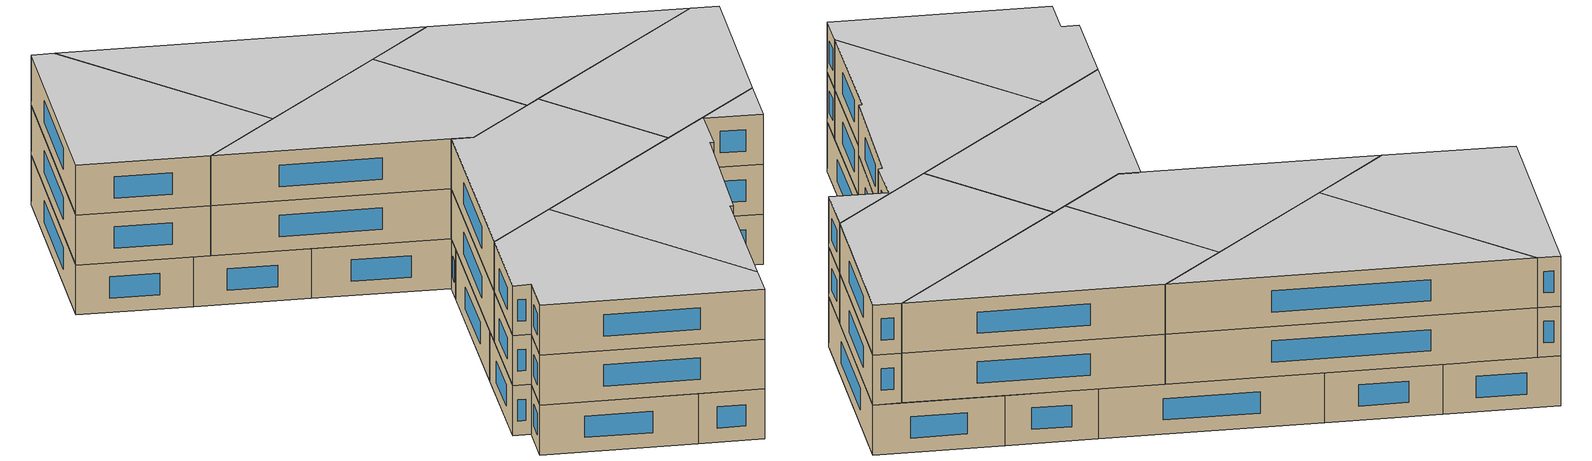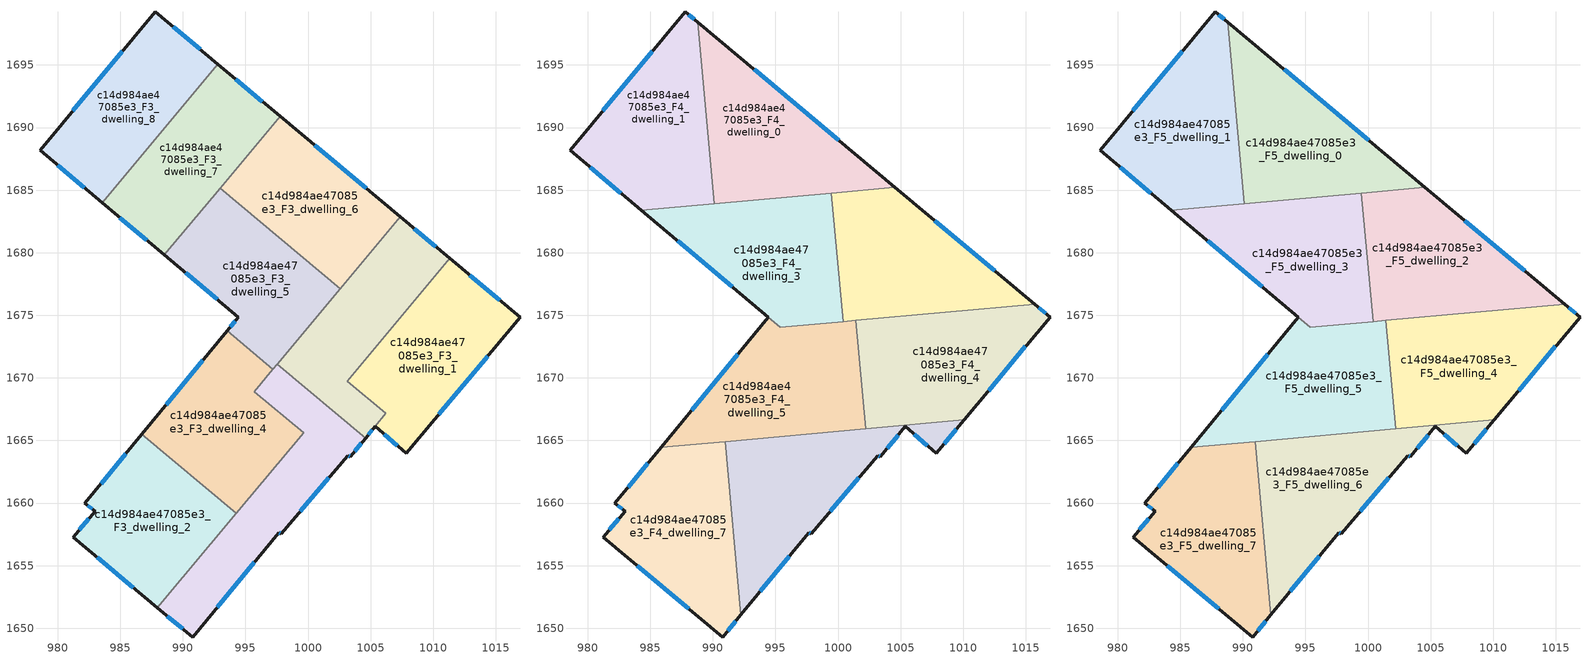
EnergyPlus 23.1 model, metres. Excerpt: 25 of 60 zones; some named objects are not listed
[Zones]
c14d984ae47085e3_F3_dwelling_0
 floor to c14d984ae47085e3_F2_dwelling_0 (EU_floor_Construction): 1004.6,1665.19 1003.39,1663.71 1003.19,1663.79 997.85,1657.55 997.65,1657.64 990.78,1649.29 987.97,1651.64 999.64,1665.6 995.7,1668.9 997.54,1671.1 z9
 wall outside (EU_wall_Construction): 987.97,1651.64 990.78,1649.29 997.65,1657.64 997.85,1657.55 1003.19,1663.79 1003.39,1663.71 1004.6,1665.19 z9:12
 wall to c14d984ae47085e3_F3_dwelling_4 (EU_wall_Construction): 997.19,1670.69 995.7,1668.9 999.64,1665.6 994.28,1659.18 z9:12
 wall to c14d984ae47085e3_F3_dwelling_3 (EU_wall_Construction): 1004.6,1665.19 997.54,1671.1 z9:12
 wall to c14d984ae47085e3_F3_dwelling_2 (EU_wall_Construction): 994.28,1659.18 987.97,1651.64 z9:12
 wall to c14d984ae47085e3_F3_dwelling_5 (EU_wall_Construction): 997.54,1671.1 997.19,1670.69 z9:12
 window (EU_Window_Construction): 999.37,1659.33 1001.66,1662.01 / 997.71,1657.62 997.79,1657.58 / 992.74,1651.68 995.69,1655.25 / 988.77,1650.97 989.98,1649.96 / 1003.74,1664.13 1004.25,1664.77 / 1003.25,1663.77 1003.33,1663.73 z9.86:11.14
c14d984ae47085e3_F3_dwelling_1
 floor to c14d984ae47085e3_F2_dwelling_1 (EU_floor_Construction): 1016.93,1674.85 1007.86,1663.98 1005.35,1666.12 1006.2,1667.16 1003.12,1669.75 1011.32,1679.55 z9
 wall outside (EU_wall_Construction): 1005.35,1666.12 1007.86,1663.98 1016.93,1674.85 1011.32,1679.55 z9:12
 wall to c14d984ae47085e3_F3_dwelling_3 (EU_wall_Construction): 1011.32,1679.55 1003.12,1669.75 1006.2,1667.17 / 1006.2,1667.16 1005.35,1666.12 z9:12
 window (EU_Window_Construction): 1015.33,1676.2 1012.93,1678.21 / 1010.46,1667.09 1014.34,1671.75 / 1006.07,1665.51 1007.15,1664.59 z9.86:11.14
c14d984ae47085e3_F3_dwelling_2
 floor to c14d984ae47085e3_F2_dwelling_2 (EU_floor_Construction): 994.28,1659.18 987.97,1651.64 981.24,1657.26 982.98,1659.35 982.17,1659.98 986.73,1665.5 z9
 wall outside (EU_wall_Construction): 986.73,1665.5 982.17,1659.98 982.98,1659.35 981.24,1657.26 987.97,1651.64 z9:12
 wall to c14d984ae47085e3_F3_dwelling_4 (EU_wall_Construction): 994.28,1659.18 986.73,1665.5 z9:12
 window (EU_Window_Construction): 982.49,1658.75 981.74,1657.86 / 982.41,1659.8 982.75,1659.53 / 985.43,1663.92 983.48,1661.56 / 983.16,1655.66 986.04,1653.25 z9.86:11.14
c14d984ae47085e3_F3_dwelling_3
 floor to c14d984ae47085e3_F2_dwelling_3 (EU_floor_Construction): 1011.32,1679.55 1003.12,1669.75 1006.2,1667.16 1004.6,1665.19 997.54,1671.1 1007.38,1682.86 z9
 wall outside (EU_wall_Construction): 1011.32,1679.55 1007.38,1682.86 / 1004.6,1665.19 1005.35,1666.12 z9:12
 wall to c14d984ae47085e3_F3_dwelling_5 (EU_wall_Construction): 1002.57,1677.11 997.54,1671.1 z9:12
 wall to c14d984ae47085e3_F3_dwelling_6 (EU_wall_Construction): 1007.38,1682.86 1002.57,1677.11 z9:12
 window (EU_Window_Construction): 1010.2,1680.49 1008.5,1681.91 / 1004.81,1665.46 1005.14,1665.85 z9.86:11.14
c14d984ae47085e3_F3_dwelling_4
 floor to c14d984ae47085e3_F2_dwelling_4 (EU_floor_Construction): 997.19,1670.69 995.7,1668.9 999.64,1665.6 994.28,1659.18 986.73,1665.5 993.54,1673.75 z9
 wall outside (EU_wall_Construction): 993.54,1673.75 986.73,1665.5 z9:12
 wall to c14d984ae47085e3_F3_dwelling_5 (EU_wall_Construction): 997.19,1670.69 993.54,1673.75 z9:12
 window (EU_Window_Construction): 991.59,1671.4 988.67,1667.86 z9.86:11.14
c14d984ae47085e3_F3_dwelling_5
 floor to c14d984ae47085e3_F2_dwelling_5 (EU_floor_Construction): 1002.57,1677.11 997.19,1670.69 993.54,1673.75 994.43,1674.84 988.52,1679.82 992.98,1685.14 z9
 wall outside (EU_wall_Construction): 988.52,1679.82 994.43,1674.84 993.54,1673.75 z9:12
 wall to c14d984ae47085e3_F3_dwelling_6 (EU_wall_Construction): 1002.57,1677.11 992.98,1685.14 z9:12
 wall to c14d984ae47085e3_F3_dwelling_7 (EU_wall_Construction): 992.98,1685.14 988.52,1679.82 z9:12
 window (EU_Window_Construction): 994.18,1674.53 993.79,1674.06 / 990.21,1678.4 992.75,1676.26 z9.86:11.14
c14d984ae47085e3_F3_dwelling_6
 floor to c14d984ae47085e3_F2_dwelling_6 (EU_floor_Construction): 1007.38,1682.86 1002.57,1677.11 992.98,1685.14 997.78,1690.88 z9
 wall outside (EU_wall_Construction): 1007.38,1682.86 997.78,1690.88 z9:12
 wall to c14d984ae47085e3_F3_dwelling_7 (EU_wall_Construction): 997.78,1690.88 992.98,1685.14 z9:12
 window (EU_Window_Construction): 1004.63,1685.15 1000.52,1688.59 z9.86:11.14
c14d984ae47085e3_F3_dwelling_7
 floor to c14d984ae47085e3_F2_dwelling_7 (EU_floor_Construction): 997.78,1690.88 988.52,1679.82 983.55,1684 992.8,1695.05 z9
 wall outside (EU_wall_Construction): 983.55,1684 988.52,1679.82 / 997.78,1690.88 992.8,1695.05 z9:12
 wall to c14d984ae47085e3_F3_dwelling_8 (EU_wall_Construction): 992.8,1695.05 983.55,1684 z9:12
 window (EU_Window_Construction): 984.97,1682.81 987.1,1681.01 / 996.36,1692.07 994.23,1693.86 z9.86:11.14
c14d984ae47085e3_F3_dwelling_8
 floor to c14d984ae47085e3_F2_dwelling_8 (EU_floor_Construction): 992.8,1695.05 983.55,1684 978.59,1688.18 987.8,1699.24 z9
 wall outside (EU_wall_Construction): 992.8,1695.05 987.8,1699.24 978.59,1688.18 983.55,1684 z9:12
 window (EU_Window_Construction): 980,1686.99 982.13,1685.2 / 985.17,1696.08 981.22,1691.34 / 991.37,1696.25 989.23,1698.04 z9.86:11.14
c14d984ae47085e3_F4_dwelling_0
 floor to c14d984ae47085e3_F3_dwelling_7 (EU_floor_Construction): 997.78,1690.88 992.11,1684.1 990.1,1683.92 989.46,1691.06 992.8,1695.05 z12
 floor to c14d984ae47085e3_F3_dwelling_8 (EU_floor_Construction): 992.8,1695.05 989.46,1691.06 988.79,1698.41 z12
 floor to c14d984ae47085e3_F3_dwelling_5 (EU_floor_Construction): 994.01,1684.28 992.11,1684.1 992.98,1685.14 z12
 floor to c14d984ae47085e3_F3_dwelling_6 (EU_floor_Construction): 1004.54,1685.23 994.01,1684.28 992.98,1685.14 997.78,1690.88 z12
 wall outside (EU_wall_Construction): 1004.54,1685.23 988.79,1698.41 z12:15
 wall to c14d984ae47085e3_F4_dwelling_1 (EU_wall_Construction): 988.79,1698.41 990.1,1683.92 z12:15
 wall to c14d984ae47085e3_F4_dwelling_3 (EU_wall_Construction): 990.1,1683.92 999.47,1684.77 z12:15
 wall to c14d984ae47085e3_F4_dwelling_2 (EU_wall_Construction): 999.47,1684.77 1004.54,1685.23 z12:15
 window (EU_Window_Construction): 1000.04,1688.99 993.29,1694.64 z12.86:14.14
c14d984ae47085e3_F4_dwelling_1
 floor to c14d984ae47085e3_F3_dwelling_8 (EU_floor_Construction): 988.79,1698.41 989.46,1691.06 983.55,1684 978.59,1688.18 987.8,1699.24 z12
 floor to c14d984ae47085e3_F3_dwelling_7 (EU_floor_Construction): 989.46,1691.06 990.1,1683.92 984.27,1683.4 983.55,1684 z12
 wall outside (EU_wall_Construction): 988.79,1698.41 987.8,1699.24 978.59,1688.18 984.27,1683.39 z12:15
 wall to c14d984ae47085e3_F4_dwelling_3 (EU_wall_Construction): 984.27,1683.39 990.1,1683.92 z12:15
 window (EU_Window_Construction): 980.21,1686.81 982.65,1684.76 / 985.17,1696.08 981.22,1691.34 / 988.51,1698.65 988.09,1699 z12.86:14.14
c14d984ae47085e3_F4_dwelling_2
 floor to c14d984ae47085e3_F3_dwelling_3 (EU_floor_Construction): 1011.32,1679.55 1007.65,1675.16 1000.4,1674.5 1000.4,1674.52 1007.38,1682.86 z12
 floor to c14d984ae47085e3_F3_dwelling_6 (EU_floor_Construction): 1007.38,1682.86 1002.57,1677.11 999.97,1679.29 999.47,1684.77 1004.54,1685.23 z12
 floor to c14d984ae47085e3_F3_dwelling_1 (EU_floor_Construction): 1015.7,1675.89 1007.65,1675.16 1011.32,1679.55 z12
 floor to c14d984ae47085e3_F3_dwelling_5 (EU_floor_Construction): 1002.57,1677.11 1000.4,1674.52 999.97,1679.29 z12
 wall outside (EU_wall_Construction): 1015.7,1675.89 1004.54,1685.23 z12:15
 wall to c14d984ae47085e3_F4_dwelling_3 (EU_wall_Construction): 999.47,1684.77 1000.4,1674.5 z12:15
 wall to c14d984ae47085e3_F4_dwelling_4 (EU_wall_Construction): 1001.42,1674.6 1015.7,1675.89 z12:15
 wall to c14d984ae47085e3_F4_dwelling_5 (EU_wall_Construction): 1000.4,1674.5 1001.42,1674.6 z12:15
 window (EU_Window_Construction): 1012.51,1678.56 1007.73,1682.56 z12.86:14.14
c14d984ae47085e3_F4_dwelling_3
 floor to c14d984ae47085e3_F3_dwelling_5 (EU_floor_Construction): 999.97,1679.29 1000.4,1674.52 1000.38,1674.5 995.38,1674.05 988.52,1679.82 992.11,1684.1 994.01,1684.28 z12
 floor to c14d984ae47085e3_F3_dwelling_7 (EU_floor_Construction): 992.11,1684.1 988.52,1679.82 984.27,1683.4 z12
 floor to c14d984ae47085e3_F3_dwelling_6 (EU_floor_Construction): 999.47,1684.77 999.97,1679.29 994.01,1684.28 z12
 wall outside (EU_wall_Construction): 984.27,1683.39 994.43,1674.84 z12:15
 wall to c14d984ae47085e3_F4_dwelling_5 (EU_wall_Construction): 994.43,1674.84 995.38,1674.05 1000.4,1674.5 z12:15
 window (EU_Window_Construction): 987.18,1680.95 991.53,1677.29 z12.86:14.14
c14d984ae47085e3_F4_dwelling_4
 floor to c14d984ae47085e3_F3_dwelling_1 (EU_floor_Construction): 1016.93,1674.85 1010.08,1666.64 1005.44,1666.22 1006.2,1667.16 1003.12,1669.75 1007.65,1675.16 1015.7,1675.89 z12
 floor to c14d984ae47085e3_F3_dwelling_3 (EU_floor_Construction): 1007.65,1675.16 1003.12,1669.75 1006.2,1667.16 1005.43,1666.22 1003.57,1666.05 1002.09,1667.29 1001.42,1674.6 z12
 floor to c14d984ae47085e3_F3_dwelling_0 (EU_floor_Construction): 1003.57,1666.05 1002.21,1665.93 1002.09,1667.29 z12
 wall outside (EU_wall_Construction): 1010.08,1666.64 1016.93,1674.85 1015.7,1675.89 z12:15
 wall to c14d984ae47085e3_F4_dwelling_5 (EU_wall_Construction): 1001.42,1674.6 1002.21,1665.93 z12:15
 wall to c14d984ae47085e3_F4_dwelling_6 (EU_wall_Construction): 1002.21,1665.93 1010.08,1666.64 z12:15
 window (EU_Window_Construction): 1016.58,1675.15 1016.05,1675.59 / 1012.04,1668.99 1014.98,1672.51 z12.86:14.14
c14d984ae47085e3_F4_dwelling_5
 floor to c14d984ae47085e3_F3_dwelling_4 (EU_floor_Construction): 997.19,1670.69 995.7,1668.9 999.54,1665.69 987.78,1664.62 986.73,1665.5 993.54,1673.75 z12
 floor to c14d984ae47085e3_F3_dwelling_0 (EU_floor_Construction): 1002.09,1667.29 1002.21,1665.93 999.54,1665.69 995.7,1668.9 997.54,1671.1 z12
 floor to c14d984ae47085e3_F3_dwelling_2 (EU_floor_Construction): 987.78,1664.62 985.86,1664.45 986.73,1665.5 z12
 floor to c14d984ae47085e3_F3_dwelling_5 (EU_floor_Construction): 1000.38,1674.5 997.19,1670.69 993.54,1673.75 994.43,1674.84 995.38,1674.05 z12
 floor to c14d984ae47085e3_F3_dwelling_3 (EU_floor_Construction): 1001.42,1674.6 1002.09,1667.29 997.54,1671.1 1000.38,1674.5 z12
 wall outside (EU_wall_Construction): 994.43,1674.84 985.86,1664.45 z12:15
 wall to c14d984ae47085e3_F4_dwelling_7 (EU_wall_Construction): 985.86,1664.45 990.99,1664.91 z12:15
 wall to c14d984ae47085e3_F4_dwelling_6 (EU_wall_Construction): 990.99,1664.91 1002.21,1665.93 z12:15
 window (EU_Window_Construction): 991.98,1671.87 988.31,1667.42 z12.86:14.14
c14d984ae47085e3_F4_dwelling_6
 floor to c14d984ae47085e3_F3_dwelling_0 (EU_floor_Construction): 1004.6,1665.19 1003.39,1663.71 1003.19,1663.79 997.85,1657.55 997.65,1657.64 992.24,1651.07 991.78,1656.2 999.64,1665.6 999.54,1665.69 1003.57,1666.05 z12
 floor to c14d984ae47085e3_F3_dwelling_4 (EU_floor_Construction): 999.64,1665.6 994.28,1659.18 991.28,1661.69 990.99,1664.91 999.54,1665.69 z12
 floor to c14d984ae47085e3_F3_dwelling_1 (EU_floor_Construction): 1010.08,1666.64 1007.86,1663.98 1005.35,1666.12 1005.44,1666.22 z12
 floor to c14d984ae47085e3_F3_dwelling_2 (EU_floor_Construction): 994.28,1659.18 991.78,1656.2 991.28,1661.69 z12
 floor to c14d984ae47085e3_F3_dwelling_3 (EU_floor_Construction): 1005.43,1666.22 1004.6,1665.19 1003.57,1666.05 z12
 wall outside (EU_wall_Construction): 992.24,1651.07 997.65,1657.64 997.85,1657.55 1003.19,1663.79 1003.39,1663.71 1005.35,1666.12 1007.86,1663.98 1010.08,1666.64 z12:15
 wall to c14d984ae47085e3_F4_dwelling_7 (EU_wall_Construction): 990.99,1664.91 992.24,1651.07 z12:15
 window (EU_Window_Construction): 999.37,1659.33 1001.66,1662.01 / 997.71,1657.62 997.79,1657.58 / 993.79,1652.94 996.1,1655.76 / 1008.5,1664.74 1009.45,1665.88 / 1006.07,1665.51 1007.15,1664.59 / 1003.95,1664.4 1004.79,1665.43 / 1003.25,1663.77 1003.33,1663.73 z12.86:14.14
c14d984ae47085e3_F4_dwelling_7
 floor to c14d984ae47085e3_F3_dwelling_2 (EU_floor_Construction): 991.28,1661.69 991.78,1656.2 987.97,1651.64 981.24,1657.26 982.98,1659.35 982.17,1659.98 985.86,1664.45 987.78,1664.62 z12
 floor to c14d984ae47085e3_F3_dwelling_0 (EU_floor_Construction): 991.78,1656.2 992.24,1651.07 990.78,1649.29 987.97,1651.64 z12
 floor to c14d984ae47085e3_F3_dwelling_4 (EU_floor_Construction): 990.99,1664.91 991.28,1661.69 987.78,1664.62 z12
 wall outside (EU_wall_Construction): 985.86,1664.45 982.17,1659.98 982.98,1659.35 981.24,1657.26 990.78,1649.29 992.24,1651.07 z12:15
 window (EU_Window_Construction): 982.41,1659.8 982.75,1659.53 / 984.81,1663.17 983.23,1661.26 / 991.2,1649.8 991.82,1650.56 / 983.97,1654.99 988.06,1651.57 / 982.49,1658.75 981.74,1657.86 z12.86:14.14
c14d984ae47085e3_F5_dwelling_0
 floor to c14d984ae47085e3_F4_dwelling_0 (EU_floor_Construction): 1004.54,1685.23 990.1,1683.92 988.79,1698.41 z15
 wall outside (EU_wall_Construction): 1004.54,1685.23 988.79,1698.41 z15:18
 wall to c14d984ae47085e3_F5_dwelling_1 (EU_wall_Construction): 988.79,1698.41 990.1,1683.92 z15:18
 wall to c14d984ae47085e3_F5_dwelling_3 (EU_wall_Construction): 990.1,1683.92 999.47,1684.77 z15:18
 wall to c14d984ae47085e3_F5_dwelling_2 (EU_wall_Construction): 999.47,1684.77 1004.54,1685.23 z15:18
 window (EU_Window_Construction): 1000.04,1688.99 993.29,1694.64 z15.86:17.14
 ceiling to c14d984ae47085e3_F6_dwelling_0 (EU_floor_Construction): 1004.54,1685.23 988.79,1698.41 990.1,1683.92 z18
c14d984ae47085e3_F5_dwelling_1
 floor to c14d984ae47085e3_F4_dwelling_1 (EU_floor_Construction): 988.79,1698.41 990.1,1683.92 984.27,1683.39 978.59,1688.18 987.8,1699.24 z15
 wall outside (EU_wall_Construction): 988.79,1698.41 987.8,1699.24 978.59,1688.18 984.27,1683.39 z15:18
 wall to c14d984ae47085e3_F5_dwelling_3 (EU_wall_Construction): 984.27,1683.39 990.1,1683.92 z15:18
 window (EU_Window_Construction): 980.21,1686.81 982.65,1684.76 / 985.17,1696.08 981.22,1691.34 / 988.51,1698.65 988.09,1699 z15.86:17.14
 ceiling to c14d984ae47085e3_F6_dwelling_1 (EU_floor_Construction): 990.1,1683.92 988.79,1698.41 987.8,1699.24 978.59,1688.18 984.27,1683.39 z18
c14d984ae47085e3_F5_dwelling_2
 floor to c14d984ae47085e3_F4_dwelling_2 (EU_floor_Construction): 1015.7,1675.89 1000.4,1674.5 999.47,1684.77 1004.54,1685.23 z15
 wall outside (EU_wall_Construction): 1015.7,1675.89 1004.54,1685.23 z15:18
 wall to c14d984ae47085e3_F5_dwelling_3 (EU_wall_Construction): 999.47,1684.77 1000.4,1674.5 z15:18
 wall to c14d984ae47085e3_F5_dwelling_4 (EU_wall_Construction): 1001.42,1674.6 1015.7,1675.89 z15:18
 wall to c14d984ae47085e3_F5_dwelling_5 (EU_wall_Construction): 1000.4,1674.5 1001.42,1674.6 z15:18
 window (EU_Window_Construction): 1012.51,1678.56 1007.73,1682.56 z15.86:17.14
 ceiling to c14d984ae47085e3_F6_dwelling_2 (EU_floor_Construction): 1015.7,1675.89 1004.54,1685.23 999.47,1684.77 1000.4,1674.5 z18
c14d984ae47085e3_F5_dwelling_3
 floor to c14d984ae47085e3_F4_dwelling_3 (EU_floor_Construction): 999.47,1684.77 1000.4,1674.5 995.38,1674.05 984.27,1683.39 z15
 wall outside (EU_wall_Construction): 984.27,1683.39 994.43,1674.84 z15:18
 wall to c14d984ae47085e3_F5_dwelling_5 (EU_wall_Construction): 994.43,1674.84 995.38,1674.05 1000.4,1674.5 z15:18
 window (EU_Window_Construction): 987.18,1680.95 991.53,1677.29 z15.86:17.14
 ceiling to c14d984ae47085e3_F6_dwelling_3 (EU_floor_Construction): 1000.4,1674.5 999.47,1684.77 984.27,1683.39 995.38,1674.05 z18
c14d984ae47085e3_F5_dwelling_4
 floor to c14d984ae47085e3_F4_dwelling_4 (EU_floor_Construction): 1016.93,1674.85 1010.08,1666.64 1002.21,1665.93 1001.42,1674.6 1015.7,1675.89 z15
 wall outside (EU_wall_Construction): 1010.08,1666.64 1016.93,1674.85 1015.7,1675.89 z15:18
 wall to c14d984ae47085e3_F5_dwelling_5 (EU_wall_Construction): 1001.42,1674.6 1002.21,1665.93 z15:18
 wall to c14d984ae47085e3_F5_dwelling_6 (EU_wall_Construction): 1002.21,1665.93 1010.08,1666.64 z15:18
 window (EU_Window_Construction): 1016.58,1675.15 1016.05,1675.59 / 1012.04,1668.99 1014.98,1672.51 z15.86:17.14
 ceiling to c14d984ae47085e3_F6_dwelling_4 (EU_floor_Construction): 1010.08,1666.64 1016.93,1674.85 1015.7,1675.89 1001.42,1674.6 1002.21,1665.93 z18
c14d984ae47085e3_F5_dwelling_5
 floor to c14d984ae47085e3_F4_dwelling_5 (EU_floor_Construction): 1001.42,1674.6 1002.21,1665.93 985.86,1664.45 994.43,1674.84 995.38,1674.05 z15
 wall outside (EU_wall_Construction): 994.43,1674.84 985.86,1664.45 z15:18
 wall to c14d984ae47085e3_F5_dwelling_7 (EU_wall_Construction): 985.86,1664.45 990.99,1664.91 z15:18
 wall to c14d984ae47085e3_F5_dwelling_6 (EU_wall_Construction): 990.99,1664.91 1002.21,1665.93 z15:18
 window (EU_Window_Construction): 991.98,1671.87 988.31,1667.42 z15.86:17.14
 ceiling to c14d984ae47085e3_F6_dwelling_5 (EU_floor_Construction): 1002.21,1665.93 1001.42,1674.6 995.38,1674.05 994.43,1674.84 985.86,1664.45 z18
c14d984ae47085e3_F5_dwelling_6
 floor to c14d984ae47085e3_F4_dwelling_6 (EU_floor_Construction): 1010.08,1666.64 1007.86,1663.98 1005.35,1666.12 1003.39,1663.71 1003.19,1663.79 997.85,1657.55 997.65,1657.64 992.24,1651.07 990.99,1664.91 z15
 wall outside (EU_wall_Construction): 992.24,1651.07 997.65,1657.64 997.85,1657.55 1003.19,1663.79 1003.39,1663.71 1005.35,1666.12 1007.86,1663.98 1010.08,1666.64 z15:18
 wall to c14d984ae47085e3_F5_dwelling_7 (EU_wall_Construction): 990.99,1664.91 992.24,1651.07 z15:18
 window (EU_Window_Construction): 999.37,1659.33 1001.66,1662.01 / 997.71,1657.62 997.79,1657.58 / 993.79,1652.94 996.1,1655.76 / 1008.5,1664.74 1009.45,1665.88 / 1006.07,1665.51 1007.15,1664.59 / 1003.95,1664.4 1004.79,1665.43 / 1003.25,1663.77 1003.33,1663.73 z15.86:17.14
 ceiling to c14d984ae47085e3_F6_dwelling_6 (EU_floor_Construction): 1007.86,1663.98 1010.08,1666.64 990.99,1664.91 992.24,1651.07 997.65,1657.64 997.85,1657.55 1003.19,1663.79 1003.39,1663.71 1005.35,1666.12 z18
c14d984ae47085e3_F5_dwelling_7
 floor to c14d984ae47085e3_F4_dwelling_7 (EU_floor_Construction): 990.99,1664.91 992.24,1651.07 990.78,1649.29 981.24,1657.26 982.98,1659.35 982.17,1659.98 985.86,1664.45 z15
 wall outside (EU_wall_Construction): 985.86,1664.45 982.17,1659.98 982.98,1659.35 981.24,1657.26 990.78,1649.29 992.24,1651.07 z15:18
 window (EU_Window_Construction): 982.41,1659.8 982.75,1659.53 / 984.81,1663.17 983.23,1661.26 / 991.2,1649.8 991.82,1650.56 / 983.97,1654.99 988.06,1651.57 / 982.49,1658.75 981.74,1657.86 z15.86:17.14
 ceiling to c14d984ae47085e3_F6_dwelling_7 (EU_floor_Construction): 990.78,1649.29 992.24,1651.07 990.99,1664.91 985.86,1664.45 982.17,1659.98 982.98,1659.35 981.24,1657.26 z18
[Building]
EU S2 Campaign: North Axis=0; Terrain=City; Solar Distribution=FullExterior
[Site:Location]
Helsinki-Vantaa.AP: Latitude=60.317; Longitude=24.963; Time Zone=2; Elevation=54.6
[SizingPeriod:WeatherFileDays]
AnnualSizingPeriod: Begin Month=1; Begin Day of Month=1; End Month=12; End Day of Month=31; Day of Week for Start Day=Monday; Use Weather File Daylight Saving Period=No; Use Weather File Rain and Snow Indicators=No
[MATERIAL]
EU_InternalMass_Material: Roughness=MediumRough; Thickness=0.1; Conductivity=1; Density=1800; Specific Heat=900; Thermal Absorptance=0.9; Solar Absorptance=0.7; Visible Absorptance=0.7
[MATERIAL:NOMASS] Roughness=MediumRough; Thermal Absorptance=0.9; Solar Absorptance=0.7; Visible Absorptance=0.7
Name | Thermal Resistance
EU_wall_NoMass | 1.10183
EU_floor_NoMass | 1.70606
[WINDOWMATERIAL:SIMPLEGLAZINGSYSTEM]
EU_Window_SimpleGlazing: UFactor=3.11035; Solar Heat Gain Coefficient=0.8; Visible Transmittance=0.8
[CONSTRUCTION]
EU_wall_Construction: EU_wall_NoMass
EU_floor_Construction: EU_floor_NoMass
EU_Window_Construction: EU_Window_SimpleGlazing
EU_InternalMass_Construction: EU_InternalMass_Material
[ZONE] Type=1; Multiplier=1; Ceiling Height=autocalculate; Floor Area=autocalculate; Part of Total Floor Area=Yes
Name | Volume
c14d984ae47085e3_F3_dwelling_0; c14d984ae47085e3_F3_dwelling_7 | 281.071
c14d984ae47085e3_F4_dwelling_0; c14d984ae47085e3_F5_dwelling_0 | 316.227
c14d984ae47085e3_F3_dwelling_1 | 294.595
c14d984ae47085e3_F4_dwelling_1; c14d984ae47085e3_F5_dwelling_1 | 316.2
c14d984ae47085e3_F3_dwelling_2 | 281.073
c14d984ae47085e3_F4_dwelling_2; c14d984ae47085e3_F5_dwelling_2 | 316.247
c14d984ae47085e3_F3_dwelling_3 | 267.602
c14d984ae47085e3_F4_dwelling_3; c14d984ae47085e3_F5_dwelling_3 | 313.976
c14d984ae47085e3_F3_dwelling_4 | 281.095
c14d984ae47085e3_F4_dwelling_4; c14d984ae47085e3_F5_dwelling_4 | 316.223
c14d984ae47085e3_F3_dwelling_5 | 281.064
c14d984ae47085e3_F4_dwelling_5; c14d984ae47085e3_F5_dwelling_5 | 318.492
c14d984ae47085e3_F3_dwelling_6 | 281.1
c14d984ae47085e3_F4_dwelling_6; c14d984ae47085e3_F5_dwelling_6 | 316.206
c14d984ae47085e3_F4_dwelling_7; c14d984ae47085e3_F5_dwelling_7 | 316.254
c14d984ae47085e3_F3_dwelling_8 | 281.079
[INTERNALMASS] Construction=EU_InternalMass_Construction
Name | Zone or ZoneList | Surface Area
c14d984ae47085e3_F3_dwelling_0_EU_InternalMass | c14d984ae47085e3_F3_dwelling_0 | 93.6907
c14d984ae47085e3_F3_dwelling_1_EU_InternalMass | c14d984ae47085e3_F3_dwelling_1 | 98.1972
c14d984ae47085e3_F3_dwelling_2_EU_InternalMass | c14d984ae47085e3_F3_dwelling_2 | 93.6924
c14d984ae47085e3_F3_dwelling_3_EU_InternalMass | c14d984ae47085e3_F3_dwelling_3 | 89.2029
c14d984ae47085e3_F3_dwelling_4_EU_InternalMass | c14d984ae47085e3_F3_dwelling_4 | 93.6985
c14d984ae47085e3_F3_dwelling_5_EU_InternalMass | c14d984ae47085e3_F3_dwelling_5 | 93.6884
c14d984ae47085e3_F3_dwelling_6_EU_InternalMass | c14d984ae47085e3_F3_dwelling_6 | 93.6991
c14d984ae47085e3_F3_dwelling_7_EU_InternalMass | c14d984ae47085e3_F3_dwelling_7 | 93.6904
c14d984ae47085e3_F3_dwelling_8_EU_InternalMass | c14d984ae47085e3_F3_dwelling_8 | 93.6932
c14d984ae47085e3_F4_dwelling_0_EU_InternalMass | c14d984ae47085e3_F4_dwelling_0 | 105.409
c14d984ae47085e3_F4_dwelling_1_EU_InternalMass | c14d984ae47085e3_F4_dwelling_1 | 105.4
c14d984ae47085e3_F4_dwelling_2_EU_InternalMass | c14d984ae47085e3_F4_dwelling_2 | 105.416
c14d984ae47085e3_F4_dwelling_3_EU_InternalMass | c14d984ae47085e3_F4_dwelling_3 | 104.653
c14d984ae47085e3_F4_dwelling_4_EU_InternalMass | c14d984ae47085e3_F4_dwelling_4 | 105.407
c14d984ae47085e3_F4_dwelling_5_EU_InternalMass | c14d984ae47085e3_F4_dwelling_5 | 106.16
c14d984ae47085e3_F4_dwelling_6_EU_InternalMass | c14d984ae47085e3_F4_dwelling_6 | 105.402
c14d984ae47085e3_F4_dwelling_7_EU_InternalMass | c14d984ae47085e3_F4_dwelling_7 | 105.418
c14d984ae47085e3_F5_dwelling_0_EU_InternalMass | c14d984ae47085e3_F5_dwelling_0 | 105.409
c14d984ae47085e3_F5_dwelling_1_EU_InternalMass | c14d984ae47085e3_F5_dwelling_1 | 105.4
c14d984ae47085e3_F5_dwelling_2_EU_InternalMass | c14d984ae47085e3_F5_dwelling_2 | 105.416
c14d984ae47085e3_F5_dwelling_3_EU_InternalMass | c14d984ae47085e3_F5_dwelling_3 | 104.653
c14d984ae47085e3_F5_dwelling_4_EU_InternalMass | c14d984ae47085e3_F5_dwelling_4 | 105.407
c14d984ae47085e3_F5_dwelling_5_EU_InternalMass | c14d984ae47085e3_F5_dwelling_5 | 106.16
c14d984ae47085e3_F5_dwelling_6_EU_InternalMass | c14d984ae47085e3_F5_dwelling_6 | 105.402
c14d984ae47085e3_F5_dwelling_7_EU_InternalMass | c14d984ae47085e3_F5_dwelling_7 | 105.418
[OTHEREQUIPMENT] Fuel Type=Electricity; Design Level Calculation Method=Watts/Area; Power per Zone Floor Area=1; Fraction Latent=0; Fraction Radiant=0; Fraction Lost=0; Carbon Dioxide Generation Rate=0; EndUse Subcategory=EU_Step8_InternalGains
Name | Zone or ZoneList or Space or SpaceList | Schedule
EU_Step8_InternalGain_c14d984ae47085e3_F3_dwelling_0_f000 | c14d984ae47085e3_F3_dwelling_0 | EU_Step8_GainSchedule_c14d984ae47085e3_F3_dwelling_0_f000
EU_Step8_InternalGain_c14d984ae47085e3_F3_dwelling_1_f000 | c14d984ae47085e3_F3_dwelling_1 | EU_Step8_GainSchedule_c14d984ae47085e3_F3_dwelling_1_f000
EU_Step8_InternalGain_c14d984ae47085e3_F3_dwelling_2_f000 | c14d984ae47085e3_F3_dwelling_2 | EU_Step8_GainSchedule_c14d984ae47085e3_F3_dwelling_2_f000
EU_Step8_InternalGain_c14d984ae47085e3_F3_dwelling_3_f000 | c14d984ae47085e3_F3_dwelling_3 | EU_Step8_GainSchedule_c14d984ae47085e3_F3_dwelling_3_f000
EU_Step8_InternalGain_c14d984ae47085e3_F3_dwelling_4_f000 | c14d984ae47085e3_F3_dwelling_4 | EU_Step8_GainSchedule_c14d984ae47085e3_F3_dwelling_4_f000
EU_Step8_InternalGain_c14d984ae47085e3_F3_dwelling_5_f000 | c14d984ae47085e3_F3_dwelling_5 | EU_Step8_GainSchedule_c14d984ae47085e3_F3_dwelling_5_f000
EU_Step8_InternalGain_c14d984ae47085e3_F3_dwelling_6_f000 | c14d984ae47085e3_F3_dwelling_6 | EU_Step8_GainSchedule_c14d984ae47085e3_F3_dwelling_6_f000
EU_Step8_InternalGain_c14d984ae47085e3_F3_dwelling_7_f000 | c14d984ae47085e3_F3_dwelling_7 | EU_Step8_GainSchedule_c14d984ae47085e3_F3_dwelling_7_f000
EU_Step8_InternalGain_c14d984ae47085e3_F3_dwelling_8_f000 | c14d984ae47085e3_F3_dwelling_8 | EU_Step8_GainSchedule_c14d984ae47085e3_F3_dwelling_8_f000
EU_Step8_InternalGain_c14d984ae47085e3_F4_dwelling_0_f000 | c14d984ae47085e3_F4_dwelling_0 | EU_Step8_GainSchedule_c14d984ae47085e3_F4_dwelling_0_f000
EU_Step8_InternalGain_c14d984ae47085e3_F4_dwelling_1_f000 | c14d984ae47085e3_F4_dwelling_1 | EU_Step8_GainSchedule_c14d984ae47085e3_F4_dwelling_1_f000
EU_Step8_InternalGain_c14d984ae47085e3_F4_dwelling_2_f000 | c14d984ae47085e3_F4_dwelling_2 | EU_Step8_GainSchedule_c14d984ae47085e3_F4_dwelling_2_f000
EU_Step8_InternalGain_c14d984ae47085e3_F4_dwelling_3_f000 | c14d984ae47085e3_F4_dwelling_3 | EU_Step8_GainSchedule_c14d984ae47085e3_F4_dwelling_3_f000
EU_Step8_InternalGain_c14d984ae47085e3_F4_dwelling_4_f000 | c14d984ae47085e3_F4_dwelling_4 | EU_Step8_GainSchedule_c14d984ae47085e3_F4_dwelling_4_f000
EU_Step8_InternalGain_c14d984ae47085e3_F4_dwelling_5_f000 | c14d984ae47085e3_F4_dwelling_5 | EU_Step8_GainSchedule_c14d984ae47085e3_F4_dwelling_5_f000
EU_Step8_InternalGain_c14d984ae47085e3_F4_dwelling_6_f000 | c14d984ae47085e3_F4_dwelling_6 | EU_Step8_GainSchedule_c14d984ae47085e3_F4_dwelling_6_f000
EU_Step8_InternalGain_c14d984ae47085e3_F4_dwelling_7_f000 | c14d984ae47085e3_F4_dwelling_7 | EU_Step8_GainSchedule_c14d984ae47085e3_F4_dwelling_7_f000
EU_Step8_InternalGain_c14d984ae47085e3_F5_dwelling_0_f000 | c14d984ae47085e3_F5_dwelling_0 | EU_Step8_GainSchedule_c14d984ae47085e3_F5_dwelling_0_f000
EU_Step8_InternalGain_c14d984ae47085e3_F5_dwelling_1_f000 | c14d984ae47085e3_F5_dwelling_1 | EU_Step8_GainSchedule_c14d984ae47085e3_F5_dwelling_1_f000
EU_Step8_InternalGain_c14d984ae47085e3_F5_dwelling_2_f000 | c14d984ae47085e3_F5_dwelling_2 | EU_Step8_GainSchedule_c14d984ae47085e3_F5_dwelling_2_f000
EU_Step8_InternalGain_c14d984ae47085e3_F5_dwelling_3_f000 | c14d984ae47085e3_F5_dwelling_3 | EU_Step8_GainSchedule_c14d984ae47085e3_F5_dwelling_3_f000
EU_Step8_InternalGain_c14d984ae47085e3_F5_dwelling_4_f000 | c14d984ae47085e3_F5_dwelling_4 | EU_Step8_GainSchedule_c14d984ae47085e3_F5_dwelling_4_f000
EU_Step8_InternalGain_c14d984ae47085e3_F5_dwelling_5_f000 | c14d984ae47085e3_F5_dwelling_5 | EU_Step8_GainSchedule_c14d984ae47085e3_F5_dwelling_5_f000
EU_Step8_InternalGain_c14d984ae47085e3_F5_dwelling_6_f000 | c14d984ae47085e3_F5_dwelling_6 | EU_Step8_GainSchedule_c14d984ae47085e3_F5_dwelling_6_f000
EU_Step8_InternalGain_c14d984ae47085e3_F5_dwelling_7_f000 | c14d984ae47085e3_F5_dwelling_7 | EU_Step8_GainSchedule_c14d984ae47085e3_F5_dwelling_7_f000
[ZONEVENTILATION:DESIGNFLOWRATE] Schedule=EU_AlwaysOn; Design Flow Rate Calculation Method=AirChanges/Hour; Air Changes per Hour=0.756316; Ventilation Type=Natural; Fan Pressure Rise=0; Fan Total Efficiency=1; Constant Term Coefficient=1; Temperature Term Coefficient=0; Velocity Term Coefficient=0; Velocity Squared Term Coefficient=0; Minimum Indoor Temperature=-100; Maximum Indoor Temperature=100; Delta Temperature=-100; Minimum Outdoor Temperature=-100; Maximum Outdoor Temperature=100; Maximum Wind Speed=40
Name | Zone or ZoneList or Space or SpaceList
EU_ConstantAir_c14d984ae47085e3_F3_dwelling_0 | c14d984ae47085e3_F3_dwelling_0
EU_ConstantAir_c14d984ae47085e3_F3_dwelling_1 | c14d984ae47085e3_F3_dwelling_1
EU_ConstantAir_c14d984ae47085e3_F3_dwelling_2 | c14d984ae47085e3_F3_dwelling_2
EU_ConstantAir_c14d984ae47085e3_F3_dwelling_3 | c14d984ae47085e3_F3_dwelling_3
EU_ConstantAir_c14d984ae47085e3_F3_dwelling_4 | c14d984ae47085e3_F3_dwelling_4
EU_ConstantAir_c14d984ae47085e3_F3_dwelling_5 | c14d984ae47085e3_F3_dwelling_5
EU_ConstantAir_c14d984ae47085e3_F3_dwelling_6 | c14d984ae47085e3_F3_dwelling_6
EU_ConstantAir_c14d984ae47085e3_F3_dwelling_7 | c14d984ae47085e3_F3_dwelling_7
EU_ConstantAir_c14d984ae47085e3_F3_dwelling_8 | c14d984ae47085e3_F3_dwelling_8
EU_ConstantAir_c14d984ae47085e3_F4_dwelling_0 | c14d984ae47085e3_F4_dwelling_0
EU_ConstantAir_c14d984ae47085e3_F4_dwelling_1 | c14d984ae47085e3_F4_dwelling_1
EU_ConstantAir_c14d984ae47085e3_F4_dwelling_2 | c14d984ae47085e3_F4_dwelling_2
EU_ConstantAir_c14d984ae47085e3_F4_dwelling_3 | c14d984ae47085e3_F4_dwelling_3
EU_ConstantAir_c14d984ae47085e3_F4_dwelling_4 | c14d984ae47085e3_F4_dwelling_4
EU_ConstantAir_c14d984ae47085e3_F4_dwelling_5 | c14d984ae47085e3_F4_dwelling_5
EU_ConstantAir_c14d984ae47085e3_F4_dwelling_6 | c14d984ae47085e3_F4_dwelling_6
EU_ConstantAir_c14d984ae47085e3_F4_dwelling_7 | c14d984ae47085e3_F4_dwelling_7
EU_ConstantAir_c14d984ae47085e3_F5_dwelling_0 | c14d984ae47085e3_F5_dwelling_0
EU_ConstantAir_c14d984ae47085e3_F5_dwelling_1 | c14d984ae47085e3_F5_dwelling_1
EU_ConstantAir_c14d984ae47085e3_F5_dwelling_2 | c14d984ae47085e3_F5_dwelling_2
EU_ConstantAir_c14d984ae47085e3_F5_dwelling_3 | c14d984ae47085e3_F5_dwelling_3
EU_ConstantAir_c14d984ae47085e3_F5_dwelling_4 | c14d984ae47085e3_F5_dwelling_4
EU_ConstantAir_c14d984ae47085e3_F5_dwelling_5 | c14d984ae47085e3_F5_dwelling_5
EU_ConstantAir_c14d984ae47085e3_F5_dwelling_6 | c14d984ae47085e3_F5_dwelling_6
EU_ConstantAir_c14d984ae47085e3_F5_dwelling_7 | c14d984ae47085e3_F5_dwelling_7
[HVACTEMPLATE:ZONE:IDEALLOADSAIRSYSTEM] System Availability Schedule=EU_AlwaysOn; Maximum Heating Supply Air Temperature=50; Minimum Cooling Supply Air Temperature=13; Maximum Heating Supply Air Humidity Ratio=0.0156; Minimum Cooling Supply Air Humidity Ratio=0.0077; Heating Limit=NoLimit; Cooling Limit=NoLimit; Heating Availability Schedule=EU_AlwaysOn; Cooling Availability Schedule=EU_CoolingOff; Dehumidification Control Type=ConstantSensibleHeatRatio; Cooling Sensible Heat Ratio=0.7; Dehumidification Setpoint=60; Humidification Control Type=None; Humidification Setpoint=30; Outdoor Air Method=None; Outdoor Air Flow Rate per Person=0.00944; Outdoor Air Flow Rate per Zone Floor Area=0; Outdoor Air Flow Rate per Zone=0; Demand Controlled Ventilation Type=None; Outdoor Air Economizer Type=NoEconomizer; Heat Recovery Type=None; Sensible Heat Recovery Effectiveness=0.7; Latent Heat Recovery Effectiveness=0.65
Name | Template Thermostat
c14d984ae47085e3_F3_dwelling_0 | EU_HeatOnly_c14d984ae47085e3_F3_dwelling_0
c14d984ae47085e3_F3_dwelling_1 | EU_HeatOnly_c14d984ae47085e3_F3_dwelling_1
c14d984ae47085e3_F3_dwelling_2 | EU_HeatOnly_c14d984ae47085e3_F3_dwelling_2
c14d984ae47085e3_F3_dwelling_3 | EU_HeatOnly_c14d984ae47085e3_F3_dwelling_3
c14d984ae47085e3_F3_dwelling_4 | EU_HeatOnly_c14d984ae47085e3_F3_dwelling_4
c14d984ae47085e3_F3_dwelling_5 | EU_HeatOnly_c14d984ae47085e3_F3_dwelling_5
c14d984ae47085e3_F3_dwelling_6 | EU_HeatOnly_c14d984ae47085e3_F3_dwelling_6
c14d984ae47085e3_F3_dwelling_7 | EU_HeatOnly_c14d984ae47085e3_F3_dwelling_7
c14d984ae47085e3_F3_dwelling_8 | EU_HeatOnly_c14d984ae47085e3_F3_dwelling_8
c14d984ae47085e3_F4_dwelling_0 | EU_HeatOnly_c14d984ae47085e3_F4_dwelling_0
c14d984ae47085e3_F4_dwelling_1 | EU_HeatOnly_c14d984ae47085e3_F4_dwelling_1
c14d984ae47085e3_F4_dwelling_2 | EU_HeatOnly_c14d984ae47085e3_F4_dwelling_2
c14d984ae47085e3_F4_dwelling_3 | EU_HeatOnly_c14d984ae47085e3_F4_dwelling_3
c14d984ae47085e3_F4_dwelling_4 | EU_HeatOnly_c14d984ae47085e3_F4_dwelling_4
c14d984ae47085e3_F4_dwelling_5 | EU_HeatOnly_c14d984ae47085e3_F4_dwelling_5
c14d984ae47085e3_F4_dwelling_6 | EU_HeatOnly_c14d984ae47085e3_F4_dwelling_6
c14d984ae47085e3_F4_dwelling_7 | EU_HeatOnly_c14d984ae47085e3_F4_dwelling_7
c14d984ae47085e3_F5_dwelling_0 | EU_HeatOnly_c14d984ae47085e3_F5_dwelling_0
c14d984ae47085e3_F5_dwelling_1 | EU_HeatOnly_c14d984ae47085e3_F5_dwelling_1
c14d984ae47085e3_F5_dwelling_2 | EU_HeatOnly_c14d984ae47085e3_F5_dwelling_2
c14d984ae47085e3_F5_dwelling_3 | EU_HeatOnly_c14d984ae47085e3_F5_dwelling_3
c14d984ae47085e3_F5_dwelling_4 | EU_HeatOnly_c14d984ae47085e3_F5_dwelling_4
c14d984ae47085e3_F5_dwelling_5 | EU_HeatOnly_c14d984ae47085e3_F5_dwelling_5
c14d984ae47085e3_F5_dwelling_6 | EU_HeatOnly_c14d984ae47085e3_F5_dwelling_6
c14d984ae47085e3_F5_dwelling_7 | EU_HeatOnly_c14d984ae47085e3_F5_dwelling_7
[SIZING:ZONE] Zone Cooling Design Supply Air Temperature Input Method=SupplyAirTemperature; Zone Cooling Design Supply Air Temperature=13; Zone Heating Design Supply Air Temperature Input Method=SupplyAirTemperature; Zone Heating Design Supply Air Temperature=50; Zone Cooling Design Supply Air Humidity Ratio=0.008; Zone Heating Design Supply Air Humidity Ratio=0.008; Cooling Design Air Flow Method=DesignDay; Cooling Design Air Flow Rate=0; Cooling Minimum Air Flow per Zone Floor Area=0.000762; Cooling Minimum Air Flow=0; Cooling Minimum Air Flow Fraction=0.2; Heating Design Air Flow Method=DesignDay; Heating Design Air Flow Rate=0; Heating Maximum Air Flow per Zone Floor Area=0.002032; Heating Maximum Air Flow=0.141576; Heating Maximum Air Flow Fraction=0.3; Account for Dedicated Outdoor Air System=No; Dedicated Outdoor Air System Control Strategy=NeutralSupplyAir; Dedicated Outdoor Air Low Setpoint Temperature for Design=autosize; Dedicated Outdoor Air High Setpoint Temperature for Design=autosize; Zone Load Sizing Method=Sensible Load Only No Latent Load; Zone Latent Cooling Design Supply Air Humidity Ratio Input Method=HumidityRatioDifference; Zone Cooling Design Supply Air Humidity Ratio Difference=0.005; Zone Latent Heating Design Supply Air Humidity Ratio Input Method=HumidityRatioDifference; Zone Humidification Design Supply Air Humidity Ratio Difference=0.005
c14d984ae47085e3_F3_dwelling_0; c14d984ae47085e3_F3_dwelling_1; c14d984ae47085e3_F3_dwelling_2; c14d984ae47085e3_F3_dwelling_3; c14d984ae47085e3_F3_dwelling_4; c14d984ae47085e3_F3_dwelling_5; c14d984ae47085e3_F3_dwelling_6; c14d984ae47085e3_F3_dwelling_7; c14d984ae47085e3_F3_dwelling_8; c14d984ae47085e3_F4_dwelling_0; c14d984ae47085e3_F4_dwelling_1; c14d984ae47085e3_F4_dwelling_2; c14d984ae47085e3_F4_dwelling_3; c14d984ae47085e3_F4_dwelling_4; c14d984ae47085e3_F4_dwelling_5; c14d984ae47085e3_F4_dwelling_6; c14d984ae47085e3_F4_dwelling_7; c14d984ae47085e3_F5_dwelling_0; c14d984ae47085e3_F5_dwelling_1; c14d984ae47085e3_F5_dwelling_2; c14d984ae47085e3_F5_dwelling_3; c14d984ae47085e3_F5_dwelling_4; c14d984ae47085e3_F5_dwelling_5; c14d984ae47085e3_F5_dwelling_6; c14d984ae47085e3_F5_dwelling_7
[SCHEDULE:CONSTANT]
Name | Hourly Value
EU_AlwaysOn | 1
EU_CoolingOff | 0
[SCHEDULE:FILE] Column Number=1; Rows to Skip at Top=0; Number of Hours of Data=8760; Column Separator=Comma; Interpolate to Timestep=No; Minutes per Item=60; Adjust Schedule for Daylight Savings=Yes
Name | File
EU_Step8_GainSchedule_c14d984ae47085e3_F3_dwelling_0_f000 | ../../schedules/c14d984ae47085e3/c14d984ae47085e3_F3_dwelling_0_f000_gain.csv
EU_Step8_GainSchedule_c14d984ae47085e3_F3_dwelling_1_f000 | ../../schedules/c14d984ae47085e3/c14d984ae47085e3_F3_dwelling_1_f000_gain.csv
EU_Step8_GainSchedule_c14d984ae47085e3_F3_dwelling_2_f000 | ../../schedules/c14d984ae47085e3/c14d984ae47085e3_F3_dwelling_2_f000_gain.csv
EU_Step8_GainSchedule_c14d984ae47085e3_F3_dwelling_3_f000 | ../../schedules/c14d984ae47085e3/c14d984ae47085e3_F3_dwelling_3_f000_gain.csv
EU_Step8_GainSchedule_c14d984ae47085e3_F3_dwelling_4_f000 | ../../schedules/c14d984ae47085e3/c14d984ae47085e3_F3_dwelling_4_f000_gain.csv
EU_Step8_GainSchedule_c14d984ae47085e3_F3_dwelling_5_f000 | ../../schedules/c14d984ae47085e3/c14d984ae47085e3_F3_dwelling_5_f000_gain.csv
EU_Step8_GainSchedule_c14d984ae47085e3_F3_dwelling_6_f000 | ../../schedules/c14d984ae47085e3/c14d984ae47085e3_F3_dwelling_6_f000_gain.csv
EU_Step8_GainSchedule_c14d984ae47085e3_F3_dwelling_7_f000 | ../../schedules/c14d984ae47085e3/c14d984ae47085e3_F3_dwelling_7_f000_gain.csv
EU_Step8_GainSchedule_c14d984ae47085e3_F3_dwelling_8_f000 | ../../schedules/c14d984ae47085e3/c14d984ae47085e3_F3_dwelling_8_f000_gain.csv
EU_Step8_GainSchedule_c14d984ae47085e3_F4_dwelling_0_f000 | ../../schedules/c14d984ae47085e3/c14d984ae47085e3_F4_dwelling_0_f000_gain.csv
EU_Step8_GainSchedule_c14d984ae47085e3_F4_dwelling_1_f000 | ../../schedules/c14d984ae47085e3/c14d984ae47085e3_F4_dwelling_1_f000_gain.csv
EU_Step8_GainSchedule_c14d984ae47085e3_F4_dwelling_2_f000 | ../../schedules/c14d984ae47085e3/c14d984ae47085e3_F4_dwelling_2_f000_gain.csv
EU_Step8_GainSchedule_c14d984ae47085e3_F4_dwelling_3_f000 | ../../schedules/c14d984ae47085e3/c14d984ae47085e3_F4_dwelling_3_f000_gain.csv
EU_Step8_GainSchedule_c14d984ae47085e3_F4_dwelling_4_f000 | ../../schedules/c14d984ae47085e3/c14d984ae47085e3_F4_dwelling_4_f000_gain.csv
EU_Step8_GainSchedule_c14d984ae47085e3_F4_dwelling_5_f000 | ../../schedules/c14d984ae47085e3/c14d984ae47085e3_F4_dwelling_5_f000_gain.csv
EU_Step8_GainSchedule_c14d984ae47085e3_F4_dwelling_6_f000 | ../../schedules/c14d984ae47085e3/c14d984ae47085e3_F4_dwelling_6_f000_gain.csv
EU_Step8_GainSchedule_c14d984ae47085e3_F4_dwelling_7_f000 | ../../schedules/c14d984ae47085e3/c14d984ae47085e3_F4_dwelling_7_f000_gain.csv
EU_Step8_GainSchedule_c14d984ae47085e3_F5_dwelling_0_f000 | ../../schedules/c14d984ae47085e3/c14d984ae47085e3_F5_dwelling_0_f000_gain.csv
EU_Step8_GainSchedule_c14d984ae47085e3_F5_dwelling_1_f000 | ../../schedules/c14d984ae47085e3/c14d984ae47085e3_F5_dwelling_1_f000_gain.csv
EU_Step8_GainSchedule_c14d984ae47085e3_F5_dwelling_2_f000 | ../../schedules/c14d984ae47085e3/c14d984ae47085e3_F5_dwelling_2_f000_gain.csv
EU_Step8_GainSchedule_c14d984ae47085e3_F5_dwelling_3_f000 | ../../schedules/c14d984ae47085e3/c14d984ae47085e3_F5_dwelling_3_f000_gain.csv
EU_Step8_GainSchedule_c14d984ae47085e3_F5_dwelling_4_f000 | ../../schedules/c14d984ae47085e3/c14d984ae47085e3_F5_dwelling_4_f000_gain.csv
EU_Step8_GainSchedule_c14d984ae47085e3_F5_dwelling_5_f000 | ../../schedules/c14d984ae47085e3/c14d984ae47085e3_F5_dwelling_5_f000_gain.csv
EU_Step8_GainSchedule_c14d984ae47085e3_F5_dwelling_6_f000 | ../../schedules/c14d984ae47085e3/c14d984ae47085e3_F5_dwelling_6_f000_gain.csv
EU_Step8_GainSchedule_c14d984ae47085e3_F5_dwelling_7_f000 | ../../schedules/c14d984ae47085e3/c14d984ae47085e3_F5_dwelling_7_f000_gain.csv
